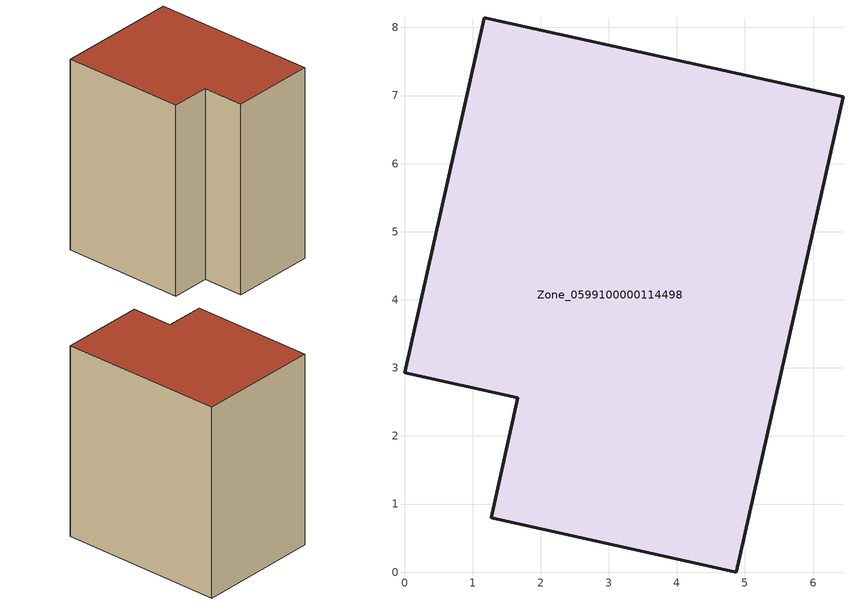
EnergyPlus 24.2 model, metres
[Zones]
Zone_0599100000114498
 floor ground (C_G): 6.44,6.98 4.87,0 1.27,0.8 1.66,2.56 0,2.93 1.17,8.14 z0
 wall outside (C_F): 4.87,0 6.44,6.98 1.17,8.14 0,2.93 1.66,2.56 1.27,0.8 4.87,0 z0:8.37
 roof outside (C_R): 1.27,0.8 4.87,0 6.44,6.98 1.17,8.14 0,2.93 1.66,2.56 z8.37
[BUILDING]
Pand.0599100000114498: North Axis=0; Terrain=City; Loads Convergence Tolerance Value=0.04; Temperature Convergence Tolerance Value=0.4; Solar Distribution=FullExterior; Maximum Number of Warmup Days=25; Minimum Number of Warmup Days=1
[Site:Location]
Rotterdam.The.Hague.AP_ZH_NLD Design_Conditions: Latitude=51.96; Longitude=4.45; Time Zone=1; Elevation=-4.5
[SITE:GROUNDTEMPERATURE:BUILDINGSURFACE]
18, 18, 18, 18, 18, 18, 18, 18, 18, 18, 18, 18
[MATERIAL] Thermal Absorptance=0.9; Solar Absorptance=0.7; Visible Absorptance=0.7
Name | Roughness | Thickness | Conductivity | Density | Specific Heat
G.TI.1975-1991 | MediumSmooth | 0.15 | 0.288461 | 540 | 1210
F.TI.1975-1991 | Rough | 0.3 | 0.230769 | 1920 | 840
R.TI.1975-1991 | MediumRough | 0.2 | 0.153846 | 1500 | 1000
[CONSTRUCTION]
C_G: G.TI.1975-1991
C_F: F.TI.1975-1991
C_R: R.TI.1975-1991
[ZONE]
Zone_0599100000114498: Type=1; Multiplier=1; Ceiling Height=Autocalculate; Volume=Autocalculate; Floor Area=autocalculate; Part of Total Floor Area=Yes
[ZONEINFILTRATION:DESIGNFLOWRATE]
Infil_Zone_0599100000114498: Zone or ZoneList or Space or SpaceList=Zone_0599100000114498; Schedule=AlwaysOn; Design Flow Rate Calculation Method=Flow/Area; Flow Rate per Floor Area=0.003; Constant Term Coefficient=1; Temperature Term Coefficient=0; Velocity Term Coefficient=0; Velocity Squared Term Coefficient=0
[HVACTEMPLATE:ZONE:IDEALLOADSAIRSYSTEM]
Zone_0599100000114498: Maximum Heating Supply Air Temperature=50; Minimum Cooling Supply Air Temperature=13; Maximum Heating Supply Air Humidity Ratio=0.0156; Minimum Cooling Supply Air Humidity Ratio=0.0077; Heating Limit=NoLimit; Cooling Limit=NoLimit; Dehumidification Control Type=ConstantSensibleHeatRatio; Cooling Sensible Heat Ratio=0.7; Dehumidification Setpoint=60; Humidification Control Type=None; Humidification Setpoint=30; Outdoor Air Method=None; Outdoor Air Flow Rate per Person=0.00944; Outdoor Air Flow Rate per Zone Floor Area=0; Outdoor Air Flow Rate per Zone=0; Demand Controlled Ventilation Type=None; Outdoor Air Economizer Type=NoEconomizer; Heat Recovery Type=None; Sensible Heat Recovery Effectiveness=0.7; Latent Heat Recovery Effectiveness=0.65
[ZONECONTROL:THERMOSTAT]
ThermostatControl_Zone_0599100000114498: Zone or ZoneList=Zone_0599100000114498; Control Type Schedule=DualSetpointControlType; Control 1=Thermostat_Zone_0599100000114498; Temperature Difference Between Cutout And Setpoint=0
[THERMOSTATSETPOINT:DUALSETPOINT]
Thermostat_Zone_0599100000114498: Heating Setpoint Temperature Schedule=HeatingSetpoint_Zone_0599100000114498; Cooling Setpoint Temperature Schedule=CoolingSetpoint_Zone_0599100000114498
[SCHEDULE:COMPACT]
HeatingSetpoint_Zone_0599100000114498: Through: 12/31, For: AllDays, Until: 24:00, 21
CoolingSetpoint_Zone_0599100000114498: Through: 12/31, For: AllDays, Until: 24:00, 24
DualSetpointControlType: Through: 12/31, For: AllDays, Until: 24:00, 4
AlwaysOn: Through: 12/31, For: AllDays, Until: 24:00, 1
